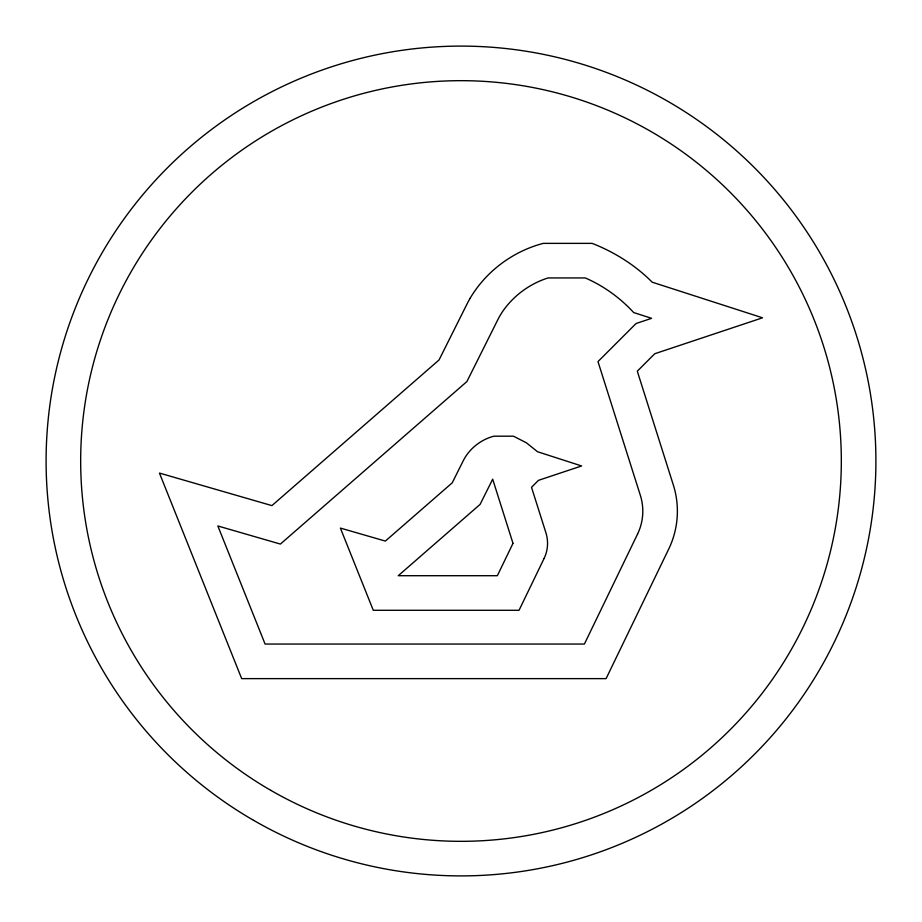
<?xml version="1.0" encoding="UTF-8"?>
<svg xmlns="http://www.w3.org/2000/svg" width="922" height="922" viewBox="0 0 922 922"><rect width="100%" height="100%" fill="white"/><g stroke="black" fill="none" stroke-linecap="round" stroke-linejoin="round"><path stroke-width="1.38" d="M512.955 543.427L497.35 575.708L398.258 575.708L480.085 504.403L492.682 479.198L512.966 543.242M470.151 298.221C486.044 271.299 513.047 251.233 543.265 243.373L592.178 243.373C614.49 252.144 635.293 265.156 652.211 282.201L762.552 317.802L654.747 353.737L637.298 371.186L673.314 484.926A87.048 87.048 0 0 1 668.704 549.086L606.088 678.627L241.679 678.627L159.448 473.067L271.909 505.613L439.033 359.972L467.062 303.937A101.259 101.259 0 0 1 470.151 298.221M544.084 558.467L519.04 610.283L373.272 610.283L340.379 528.064L385.361 541.076L452.218 482.828L463.42 460.412A40.499 40.499 0 0 1 464.665 458.13C471.015 447.354 481.814 439.333 493.904 436.187L513.473 436.187L526.45 442.825L537.491 451.722L581.621 465.956L538.494 480.327L531.521 487.312L545.928 532.801A34.817 34.817 0 0 1 544.084 558.467M637.575 534.034L584.398 644.052L265.087 644.052L217.846 525.966L280.403 544.072L466.912 381.547L497.984 319.392A66.695 66.695 0 0 1 500.035 315.601L501.798 312.742A74.29 74.29 0 0 1 502.963 311.002C513.819 295.455 529.966 283.653 548.048 277.948L585.309 277.948C603.645 285.912 620.149 297.841 633.668 312.546L651.6 318.332L636.076 323.507L597.986 361.597L640.352 495.356A52.473 52.473 0 0 1 637.575 534.034M253.55 820.315A414.9 414.9 0 0 0 875.9 461A414.9 414.9 0 0 0 253.55 101.685A414.9 414.9 0 0 0 253.55 820.315M270.838 790.373A380.325 380.325 0 0 0 841.325 461A380.325 380.325 0 0 0 270.838 131.627A380.325 380.325 0 0 0 270.838 790.373"/></g></svg>
